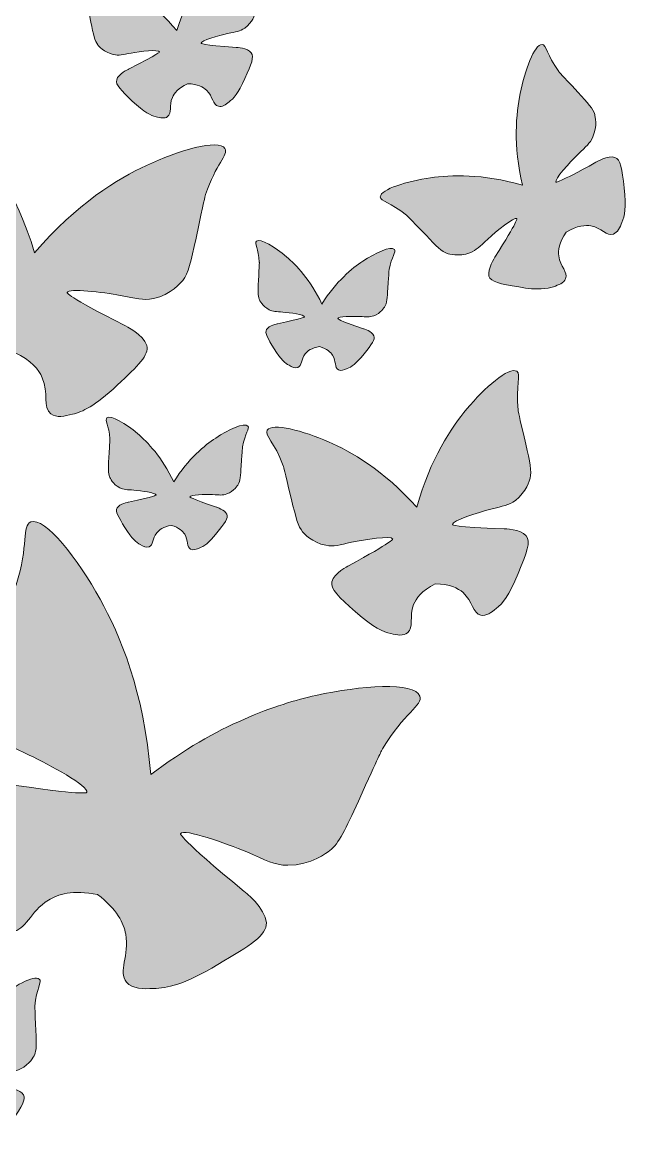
# Model space of a CAD drawing. Header units: inches. Extents: x 194 to 385, y 35 to 223.
# Drawn here: x 337.5 to 385.4, y 43.4 to 132.7 of the extents above; entities that cross this region are included whole.
import ezdxf

# ---------------------------------------------------------------- set-up
doc = ezdxf.new("R2010")
doc.units = ezdxf.units.IN
doc.header["$MEASUREMENT"] = 0
doc.layers.add('Layer 1', color=7, linetype='Continuous')

# ---------------------------------------------------------------- blocks, each defined once
blk = doc.blocks.new('block 5')
at = {"layer": 'Layer 1', "true_color": 0xfcbc38}
h = blk.add_hatch(color=40, dxfattribs=at)
h.dxf.hatch_style = 2
edge = h.paths.add_edge_path()
edge.add_spline(control_points=[(353.766, 131.804), (354.449, 131.959), (354.737, 131.962), (355.119, 132.233), (355.736, 132.669), (355.935, 133.331), (355.961, 133.421), (356.066, 133.793), (355.974, 134.295), (355.783, 135.284), (355.456, 136.989), (355.45, 136.992), (355.437, 137.145), (355.32, 138.503), (355.688, 139.081), (355.428, 139.262), (355.016, 139.549), (353.635, 138.407), (352.642, 137.303), (351.765, 136.327), (350.548, 134.663), (349.731, 132.045), (347.98, 134.138), (346.227, 135.206), (345.047, 135.77), (343.707, 136.41), (341.994, 136.937), (341.723, 136.515), (341.553, 136.248), (342.114, 135.855), (342.525, 134.556), (342.571, 134.409), (342.567, 134.404), (342.917, 132.703), (343.12, 131.717), (343.226, 131.218), (343.466, 130.915), (343.524, 130.841), (343.961, 130.306), (344.698, 130.138), (345.154, 130.035), (345.421, 130.142), (346.112, 130.26), (346.831, 130.382), (348.296, 130.567), (348.36, 130.356), (348.36, 130.356), (348.401, 130.22), (345.902, 128.984), (345.902, 128.984), (345.09, 128.6), (344.965, 128.144), (344.855, 127.742), (345.305, 127.313), (346.205, 126.455), (347.159, 125.546), (347.669, 125.32), (348.086, 125.212), (348.418, 125.127), (348.758, 125.039), (348.998, 125.219), (349.366, 125.497), (349.097, 126.091), (349.379, 126.748), (349.52, 127.077), (349.831, 127.492), (350.589, 127.832), (351.389, 127.812), (351.831, 127.56), (352.091, 127.309), (352.606, 126.814), (352.582, 126.158), (353.028, 126.043), (353.318, 125.968), (353.599, 126.179), (353.873, 126.385), (354.217, 126.644), (354.602, 127.048), (355.135, 128.253), (355.639, 129.39), (355.891, 129.958), (355.635, 130.287), (355.345, 130.661), (354.448, 130.706), (354.448, 130.706), (351.666, 130.891), (351.652, 131.033), (351.652, 131.033), (351.631, 131.252), (353.055, 131.642), (353.766, 131.804)], knot_values=[0, 0, 0, 0, 1, 1, 1, 2, 2, 2, 3, 3, 3, 4, 4, 4, 5, 5, 5, 6, 6, 6, 7, 7, 7, 8, 8, 8, 9, 9, 9, 10, 10, 10, 11, 11, 11, 12, 12, 12, 13, 13, 13, 14, 14, 14, 15, 15, 15, 16, 16, 16, 17, 17, 17, 18, 18, 18, 19, 19, 19, 20, 20, 20, 21, 21, 21, 22, 22, 22, 23, 23, 23, 24, 24, 24, 25, 25, 25, 26, 26, 26, 27, 27, 27, 28, 28, 28, 29, 29, 29, 30, 30, 30, 30], degree=3, periodic=1)
h = blk.add_hatch(color=40, dxfattribs=at)
h.dxf.hatch_style = 2
edge = h.paths.add_edge_path()
edge.add_spline(control_points=[(385.208, 119.589), (385.035, 121.083), (384.949, 121.831), (384.475, 121.991), (383.937, 122.172), (382.961, 121.606), (382.961, 121.606), (379.905, 119.899), (379.802, 120.033), (379.802, 120.033), (379.644, 120.241), (380.908, 121.606), (381.559, 122.254), (382.186, 122.877), (382.487, 123.076), (382.724, 123.61), (383.106, 124.473), (382.906, 125.278), (382.877, 125.388), (382.758, 125.837), (382.349, 126.282), (381.535, 127.155), (380.132, 128.66), (380.124, 128.659), (380.016, 128.805), (379.05, 130.102), (379.081, 130.938), (378.694, 130.944), (378.081, 130.954), (377.329, 128.857), (376.963, 127.061), (376.641, 125.48), (376.388, 122.975), (377.138, 119.78), (373.975, 120.718), (371.45, 120.606), (369.847, 120.372), (368.034, 120.108), (365.897, 119.476), (365.872, 118.863), (365.857, 118.477), (366.693, 118.46), (367.934, 117.424), (368.073, 117.307), (368.072, 117.299), (369.496, 115.813), (370.322, 114.952), (370.743, 114.518), (371.184, 114.375), (371.293, 114.34), (372.086, 114.095), (372.969, 114.428), (373.515, 114.634), (373.731, 114.923), (374.389, 115.514), (375.072, 116.128), (376.507, 117.312), (376.706, 117.142), (376.706, 117.142), (376.834, 117.032), (374.957, 114.078), (374.957, 114.078), (374.337, 113.135), (374.488, 112.588), (374.62, 112.106), (375.362, 111.978), (376.845, 111.721), (378.417, 111.45), (379.096, 111.568), (379.604, 111.743), (380.007, 111.882), (380.422, 112.025), (380.563, 112.371), (380.78, 112.903), (380.122, 113.321), (380.019, 114.179), (379.967, 114.614), (380.048, 115.233), (380.619, 116.061), (381.512, 116.601), (382.148, 116.637), (382.574, 116.559), (383.424, 116.402), (383.806, 115.726), (384.349, 115.913), (384.703, 116.035), (384.869, 116.441), (385.031, 116.836), (385.234, 117.333), (385.39, 118.004), (385.208, 119.589)], knot_values=[0, 0, 0, 0, 1, 1, 1, 2, 2, 2, 3, 3, 3, 4, 4, 4, 5, 5, 5, 6, 6, 6, 7, 7, 7, 8, 8, 8, 9, 9, 9, 10, 10, 10, 11, 11, 11, 12, 12, 12, 13, 13, 13, 14, 14, 14, 15, 15, 15, 16, 16, 16, 17, 17, 17, 18, 18, 18, 19, 19, 19, 20, 20, 20, 21, 21, 21, 22, 22, 22, 23, 23, 23, 24, 24, 24, 25, 25, 25, 26, 26, 26, 27, 27, 27, 28, 28, 28, 29, 29, 29, 30, 30, 30, 30], degree=3, periodic=1)
h = blk.add_hatch(color=40, dxfattribs=at)
h.dxf.hatch_style = 2
edge = h.paths.add_edge_path()
edge.add_spline(control_points=[(336.86, 106.53), (338.223, 105.91), (338.801, 105.153), (339.067, 104.53), (339.592, 103.301), (339.072, 102.189), (339.756, 101.664), (340.202, 101.322), (340.841, 101.481), (341.463, 101.636), (342.246, 101.831), (343.203, 102.247), (345.003, 103.933), (346.701, 105.525), (347.55, 106.32), (347.35, 107.075), (347.124, 107.93), (345.61, 108.663), (345.61, 108.663), (340.951, 111.015), (341.031, 111.269), (341.031, 111.269), (341.154, 111.663), (343.893, 111.295), (345.237, 111.053), (346.528, 110.822), (347.026, 110.618), (347.882, 110.804), (349.265, 111.106), (350.09, 112.1), (350.201, 112.239), (350.655, 112.801), (350.861, 113.734), (351.256, 115.577), (351.937, 118.756), (351.93, 118.765), (352.019, 119.038), (352.809, 121.464), (353.865, 122.192), (353.55, 122.693), (353.05, 123.488), (349.836, 122.529), (347.317, 121.352), (345.092, 120.312), (341.78, 118.332), (338.459, 114.417), (336.971, 119.304), (334.73, 122.426), (333.108, 124.26), (331.265, 126.342), (328.699, 128.501), (327.923, 127.97), (327.435, 127.636), (328.114, 126.549), (327.873, 124.008), (327.847, 123.723), (327.836, 123.717), (327.196, 120.53), (326.825, 118.682), (326.643, 117.743), (326.835, 117.047), (326.882, 116.876), (327.243, 115.635), (328.392, 114.808), (329.103, 114.297), (329.641, 114.285), (330.918, 113.984), (332.246, 113.671), (334.906, 112.918), (334.862, 112.508), (334.862, 112.508), (334.834, 112.243), (329.624, 111.939), (329.624, 111.939), (327.943, 111.869), (327.395, 111.175), (326.912, 110.563), (327.374, 109.495), (328.298, 107.359), (329.278, 105.095), (329.991, 104.333), (330.632, 103.843), (331.141, 103.453), (331.664, 103.053), (332.209, 103.189), (333.046, 103.399), (333.016, 104.62), (333.982, 105.544), (334.466, 106.008), (335.306, 106.497), (336.86, 106.53)], knot_values=[0, 0, 0, 0, 1, 1, 1, 2, 2, 2, 3, 3, 3, 4, 4, 4, 5, 5, 5, 6, 6, 6, 7, 7, 7, 8, 8, 8, 9, 9, 9, 10, 10, 10, 11, 11, 11, 12, 12, 12, 13, 13, 13, 14, 14, 14, 15, 15, 15, 16, 16, 16, 17, 17, 17, 18, 18, 18, 19, 19, 19, 20, 20, 20, 21, 21, 21, 22, 22, 22, 23, 23, 23, 24, 24, 24, 25, 25, 25, 26, 26, 26, 27, 27, 27, 28, 28, 28, 29, 29, 29, 30, 30, 30, 30], degree=3, periodic=1)
h = blk.add_hatch(color=40, dxfattribs=at)
h.dxf.hatch_style = 2
edge = h.paths.add_edge_path()
edge.add_spline(control_points=[(364.246, 109.379), (364.794, 109.36), (365.013, 109.306), (365.356, 109.435), (365.91, 109.643), (366.192, 110.105), (366.229, 110.169), (366.383, 110.429), (366.413, 110.828), (366.465, 111.614), (366.555, 112.971), (366.552, 112.975), (366.572, 113.093), (366.753, 114.146), (367.146, 114.511), (366.986, 114.699), (366.73, 114.998), (365.458, 114.407), (364.486, 113.768), (363.627, 113.203), (362.375, 112.184), (361.237, 110.362), (360.326, 112.296), (359.21, 113.453), (358.427, 114.115), (357.539, 114.866), (356.347, 115.605), (356.057, 115.338), (355.875, 115.17), (356.222, 114.761), (356.276, 113.695), (356.282, 113.575), (356.278, 113.572), (356.205, 112.214), (356.163, 111.426), (356.144, 111.027), (356.265, 110.75), (356.295, 110.682), (356.52, 110.19), (357.045, 109.917), (357.37, 109.748), (357.594, 109.776), (358.141, 109.728), (358.71, 109.679), (359.856, 109.527), (359.862, 109.355), (359.862, 109.355), (359.867, 109.244), (357.728, 108.804), (357.728, 108.804), (357.037, 108.673), (356.852, 108.353), (356.688, 108.07), (356.944, 107.656), (357.456, 106.828), (357.998, 105.949), (358.339, 105.677), (358.634, 105.512), (358.868, 105.382), (359.109, 105.248), (359.326, 105.337), (359.66, 105.474), (359.574, 105.978), (359.918, 106.419), (360.09, 106.64), (360.409, 106.893), (361.05, 107), (361.652, 106.826), (361.937, 106.547), (362.085, 106.306), (362.376, 105.828), (362.228, 105.337), (362.543, 105.161), (362.748, 105.046), (363.003, 105.15), (363.251, 105.252), (363.563, 105.38), (363.935, 105.61), (364.578, 106.417), (365.185, 107.178), (365.489, 107.558), (365.361, 107.859), (365.215, 108.199), (364.544, 108.411), (364.544, 108.411), (362.474, 109.104), (362.491, 109.214), (362.491, 109.214), (362.518, 109.384), (363.675, 109.397), (364.246, 109.379)], knot_values=[0, 0, 0, 0, 1, 1, 1, 2, 2, 2, 3, 3, 3, 4, 4, 4, 5, 5, 5, 6, 6, 6, 7, 7, 7, 8, 8, 8, 9, 9, 9, 10, 10, 10, 11, 11, 11, 12, 12, 12, 13, 13, 13, 14, 14, 14, 15, 15, 15, 16, 16, 16, 17, 17, 17, 18, 18, 18, 19, 19, 19, 20, 20, 20, 21, 21, 21, 22, 22, 22, 23, 23, 23, 24, 24, 24, 25, 25, 25, 26, 26, 26, 27, 27, 27, 28, 28, 28, 29, 29, 29, 30, 30, 30, 30], degree=3, periodic=1)
h = blk.add_hatch(color=40, dxfattribs=at)
h.dxf.hatch_style = 2
edge = h.paths.add_edge_path()
edge.add_spline(control_points=[(376.805, 101.958), (376.567, 103.926), (377.073, 104.785), (376.687, 105.035), (376.074, 105.431), (374.124, 103.703), (372.734, 102.049), (371.507, 100.587), (369.821, 98.108), (368.763, 94.262), (366.115, 97.218), (363.513, 98.684), (361.77, 99.445), (359.79, 100.309), (357.275, 100.991), (356.902, 100.363), (356.667, 99.967), (357.502, 99.423), (358.164, 97.554), (358.238, 97.345), (358.233, 97.337), (358.825, 94.882), (359.169, 93.458), (359.348, 92.737), (359.712, 92.309), (359.801, 92.204), (360.461, 91.448), (361.541, 91.242), (362.21, 91.114), (362.593, 91.282), (363.591, 91.488), (364.63, 91.702), (366.75, 92.042), (366.854, 91.739), (366.854, 91.739), (366.92, 91.543), (363.349, 89.624), (363.349, 89.624), (362.188, 89.024), (362.029, 88.355), (361.889, 87.765), (362.564, 87.164), (363.914, 85.962), (365.346, 84.688), (366.098, 84.384), (366.71, 84.248), (367.197, 84.141), (367.696, 84.03), (368.035, 84.304), (368.557, 84.726), (368.136, 85.577), (368.514, 86.544), (368.703, 87.03), (369.135, 87.649), (370.219, 88.181), (371.382, 88.19), (372.038, 87.846), (372.429, 87.495), (373.201, 86.8), (373.199, 85.846), (373.853, 85.701), (374.279, 85.606), (374.677, 85.927), (375.065, 86.24), (375.552, 86.633), (376.091, 87.24), (376.807, 89.018), (377.482, 90.695), (377.82, 91.534), (377.432, 92), (376.993, 92.528), (375.686, 92.549), (375.686, 92.549), (371.633, 92.681), (371.606, 92.886), (371.606, 92.886), (371.564, 93.203), (373.615, 93.841), (374.64, 94.111), (375.626, 94.371), (376.044, 94.39), (376.586, 94.802), (377.461, 95.467), (377.717, 96.438), (377.75, 96.572), (377.886, 97.117), (377.726, 97.842), (377.4, 99.27), (376.84, 101.732), (376.831, 101.737), (376.805, 101.958)], knot_values=[0, 0, 0, 0, 1, 1, 1, 2, 2, 2, 3, 3, 3, 4, 4, 4, 5, 5, 5, 6, 6, 6, 7, 7, 7, 8, 8, 8, 9, 9, 9, 10, 10, 10, 11, 11, 11, 12, 12, 12, 13, 13, 13, 14, 14, 14, 15, 15, 15, 16, 16, 16, 17, 17, 17, 18, 18, 18, 19, 19, 19, 20, 20, 20, 21, 21, 21, 22, 22, 22, 23, 23, 23, 24, 24, 24, 25, 25, 25, 26, 26, 26, 27, 27, 27, 28, 28, 28, 29, 29, 29, 30, 30, 30, 30], degree=3, periodic=1)
h = blk.add_hatch(color=40, dxfattribs=at)
h.dxf.hatch_style = 2
edge = h.paths.add_edge_path()
edge.add_spline(control_points=[(352.569, 95.258), (353.131, 95.239), (353.354, 95.183), (353.705, 95.315), (354.272, 95.528), (354.56, 96), (354.599, 96.066), (354.756, 96.332), (354.786, 96.74), (354.84, 97.545), (354.932, 98.933), (354.928, 98.937), (354.949, 99.058), (355.134, 100.134), (355.537, 100.507), (355.372, 100.7), (355.111, 101.006), (353.809, 100.401), (352.815, 99.747), (351.937, 99.169), (350.656, 98.127), (349.491, 96.264), (348.56, 98.242), (347.418, 99.426), (346.618, 100.102), (345.709, 100.871), (344.489, 101.627), (344.193, 101.354), (344.007, 101.182), (344.362, 100.764), (344.416, 99.673), (344.422, 99.55), (344.419, 99.547), (344.344, 98.158), (344.301, 97.352), (344.282, 96.944), (344.406, 96.661), (344.437, 96.591), (344.666, 96.088), (345.203, 95.809), (345.536, 95.636), (345.765, 95.664), (346.324, 95.615), (346.906, 95.564), (348.079, 95.41), (348.086, 95.233), (348.086, 95.233), (348.09, 95.119), (345.902, 94.669), (345.902, 94.669), (345.195, 94.536), (345.006, 94.208), (344.838, 93.919), (345.1, 93.495), (345.623, 92.648), (346.178, 91.75), (346.527, 91.471), (346.829, 91.303), (347.068, 91.169), (347.314, 91.032), (347.537, 91.123), (347.878, 91.263), (347.791, 91.779), (348.142, 92.23), (348.319, 92.456), (348.645, 92.715), (349.3, 92.825), (349.916, 92.646), (350.208, 92.361), (350.359, 92.114), (350.657, 91.626), (350.505, 91.123), (350.827, 90.943), (351.037, 90.825), (351.298, 90.932), (351.552, 91.036), (351.871, 91.167), (352.251, 91.402), (352.91, 92.228), (353.531, 93.006), (353.841, 93.396), (353.71, 93.703), (353.561, 94.051), (352.875, 94.268), (352.875, 94.268), (350.757, 94.977), (350.775, 95.089), (350.775, 95.089), (350.802, 95.264), (351.985, 95.277), (352.569, 95.258)], knot_values=[0, 0, 0, 0, 1, 1, 1, 2, 2, 2, 3, 3, 3, 4, 4, 4, 5, 5, 5, 6, 6, 6, 7, 7, 7, 8, 8, 8, 9, 9, 9, 10, 10, 10, 11, 11, 11, 12, 12, 12, 13, 13, 13, 14, 14, 14, 15, 15, 15, 16, 16, 16, 17, 17, 17, 18, 18, 18, 19, 19, 19, 20, 20, 20, 21, 21, 21, 22, 22, 22, 23, 23, 23, 24, 24, 24, 25, 25, 25, 26, 26, 26, 27, 27, 27, 28, 28, 28, 29, 29, 29, 30, 30, 30, 30], degree=3, periodic=1)
h = blk.add_hatch(color=40, dxfattribs=at)
h.dxf.hatch_style = 2
edge = h.paths.add_edge_path()
edge.add_spline(control_points=[(360.769, 79.344), (357.673, 78.652), (352.945, 77.078), (347.667, 73.065), (347.15, 79.642), (345.193, 84.204), (343.659, 86.968), (341.916, 90.107), (339.281, 93.545), (338.154, 93.092), (337.445, 92.807), (337.999, 91.246), (336.988, 88.109), (336.874, 87.756), (336.859, 87.752), (335.165, 83.911), (334.182, 81.684), (333.691, 80.551), (333.74, 79.619), (333.751, 79.39), (333.861, 77.725), (335.079, 76.363), (335.833, 75.519), (336.509, 75.355), (338.035, 74.619), (339.623, 73.854), (342.768, 72.164), (342.598, 71.659), (342.598, 71.659), (342.489, 71.333), (335.834, 72.401), (335.834, 72.401), (333.695, 72.781), (332.811, 72.058), (332.03, 71.42), (332.316, 69.945), (332.887, 66.995), (333.492, 63.866), (334.179, 62.707), (334.85, 61.91), (335.384, 61.277), (335.932, 60.626), (336.657, 60.646), (337.771, 60.677), (338.074, 62.225), (339.549, 63.123), (340.288, 63.573), (341.484, 63.956), (343.453, 63.564), (344.999, 62.402), (345.518, 61.287), (345.679, 60.428), (345.999, 58.731), (345.034, 57.473), (345.75, 56.621), (346.217, 56.066), (347.067, 56.088), (347.895, 56.11), (348.936, 56.138), (350.259, 56.395), (352.999, 58.022), (355.584, 59.555), (356.876, 60.323), (356.834, 61.329), (356.786, 62.471), (355.082, 63.817), (355.082, 63.817), (349.862, 68.08), (350.032, 68.379), (350.033, 68.379), (350.297, 68.841), (353.65, 67.614), (355.277, 66.936), (356.841, 66.284), (357.412, 65.888), (358.543, 65.885), (360.371, 65.88), (361.689, 66.905), (361.867, 67.048), (362.596, 67.631), (363.117, 68.75), (364.128, 70.964), (365.872, 74.783), (365.866, 74.797), (366.054, 75.117), (367.726, 77.956), (369.26, 78.579), (369.003, 79.299), (368.593, 80.442), (364.273, 80.127), (360.769, 79.344)], knot_values=[0, 0, 0, 0, 1, 1, 1, 2, 2, 2, 3, 3, 3, 4, 4, 4, 5, 5, 5, 6, 6, 6, 7, 7, 7, 8, 8, 8, 9, 9, 9, 10, 10, 10, 11, 11, 11, 12, 12, 12, 13, 13, 13, 14, 14, 14, 15, 15, 15, 16, 16, 16, 17, 17, 17, 18, 18, 18, 19, 19, 19, 20, 20, 20, 21, 21, 21, 22, 22, 22, 23, 23, 23, 24, 24, 24, 25, 25, 25, 26, 26, 26, 27, 27, 27, 28, 28, 28, 29, 29, 29, 30, 30, 30, 30], degree=3, periodic=1)
h = blk.add_hatch(color=40, dxfattribs=at)
h.dxf.hatch_style = 2
edge = h.paths.add_edge_path()
edge.add_spline(control_points=[(338.826, 56.868), (338.427, 57.221), (336.744, 56.262), (335.487, 55.284), (334.376, 54.419), (332.786, 52.903), (331.471, 50.356), (329.918, 52.749), (328.195, 54.098), (327.01, 54.847), (325.664, 55.699), (323.896, 56.49), (323.533, 56.099), (323.305, 55.853), (323.847, 55.369), (324.079, 53.983), (324.105, 53.827), (324.1, 53.822), (324.199, 52.037), (324.257, 51.001), (324.29, 50.476), (324.5, 50.132), (324.551, 50.048), (324.936, 49.438), (325.707, 49.158), (326.184, 48.985), (326.491, 49.054), (327.258, 49.072), (328.057, 49.091), (329.674, 49.061), (329.708, 48.837), (329.708, 48.837), (329.73, 48.692), (326.821, 47.803), (326.821, 47.803), (325.879, 47.531), (325.668, 47.085), (325.483, 46.692), (325.9, 46.188), (326.733, 45.18), (327.617, 44.112), (328.132, 43.806), (328.566, 43.634), (328.911, 43.498), (329.266, 43.358), (329.555, 43.507), (329.999, 43.735), (329.805, 44.381), (330.219, 45.008), (330.426, 45.322), (330.831, 45.7), (331.707, 45.934), (332.57, 45.794), (333.008, 45.472), (333.248, 45.178), (333.724, 44.597), (333.591, 43.933), (334.055, 43.748), (334.357, 43.629), (334.696, 43.803), (335.026, 43.972), (335.442, 44.185), (335.924, 44.54), (336.7, 45.689), (337.432, 46.773), (337.798, 47.315), (337.576, 47.689), (337.323, 48.113), (336.358, 48.291), (336.358, 48.291), (333.377, 48.893), (333.385, 49.039), (333.385, 49.039), (333.397, 49.266), (335.004, 49.452), (335.8, 49.512), (336.566, 49.569), (336.878, 49.53), (337.336, 49.748), (338.076, 50.102), (338.4, 50.747), (338.443, 50.836), (338.619, 51.199), (338.6, 51.724), (338.557, 52.76), (338.482, 54.547), (338.477, 54.551), (338.488, 54.709), (338.584, 56.111), (339.077, 56.645), (338.826, 56.868)], knot_values=[0, 0, 0, 0, 1, 1, 1, 2, 2, 2, 3, 3, 3, 4, 4, 4, 5, 5, 5, 6, 6, 6, 7, 7, 7, 8, 8, 8, 9, 9, 9, 10, 10, 10, 11, 11, 11, 12, 12, 12, 13, 13, 13, 14, 14, 14, 15, 15, 15, 16, 16, 16, 17, 17, 17, 18, 18, 18, 19, 19, 19, 20, 20, 20, 21, 21, 21, 22, 22, 22, 23, 23, 23, 24, 24, 24, 25, 25, 25, 26, 26, 26, 27, 27, 27, 28, 28, 28, 29, 29, 29, 30, 30, 30, 30], degree=3, periodic=1)
at = {"layer": 'Layer 1', "lineweight": 0}
for points in [[(353.766, 131.804), (354.449, 131.959), (354.737, 131.962), (355.119, 132.233), (355.736, 132.669), (355.935, 133.331), (355.961, 133.421), (356.066, 133.793), (355.974, 134.295), (355.783, 135.284), (355.456, 136.989), (355.45, 136.992), (355.437, 137.145), (355.32, 138.503), (355.688, 139.081), (355.428, 139.262), (355.016, 139.549), (353.635, 138.407), (352.642, 137.303), (351.765, 136.327), (350.548, 134.663), (349.731, 132.045), (347.98, 134.138), (346.227, 135.206), (345.047, 135.77), (343.707, 136.41), (341.994, 136.937), (341.723, 136.515), (341.553, 136.248), (342.114, 135.855), (342.525, 134.556), (342.571, 134.409), (342.567, 134.404), (342.917, 132.703), (343.12, 131.717), (343.226, 131.218), (343.466, 130.915), (343.524, 130.841), (343.961, 130.306), (344.698, 130.138), (345.154, 130.035), (345.421, 130.142), (346.112, 130.26), (346.831, 130.382), (348.296, 130.567), (348.36, 130.356), (348.36, 130.356), (348.401, 130.22), (345.902, 128.984), (345.902, 128.984), (345.09, 128.6), (344.965, 128.144), (344.855, 127.742), (345.305, 127.313), (346.205, 126.455), (347.159, 125.546), (347.669, 125.32), (348.086, 125.212), (348.418, 125.127), (348.758, 125.039), (348.998, 125.219), (349.366, 125.497), (349.097, 126.091), (349.379, 126.748), (349.52, 127.077), (349.831, 127.492), (350.589, 127.832), (351.389, 127.812), (351.831, 127.56), (352.091, 127.309), (352.606, 126.814), (352.582, 126.158), (353.028, 126.043), (353.318, 125.968), (353.599, 126.179), (353.873, 126.385), (354.217, 126.644), (354.602, 127.048), (355.135, 128.253), (355.639, 129.39), (355.891, 129.958), (355.635, 130.287), (355.345, 130.661), (354.448, 130.706), (354.448, 130.706), (351.666, 130.891), (351.652, 131.033), (351.652, 131.033), (351.631, 131.252), (353.055, 131.642), (353.766, 131.804)], [(385.208, 119.589), (385.035, 121.083), (384.949, 121.831), (384.475, 121.991), (383.937, 122.172), (382.961, 121.606), (382.961, 121.606), (379.905, 119.899), (379.802, 120.033), (379.802, 120.033), (379.644, 120.241), (380.908, 121.606), (381.559, 122.254), (382.186, 122.877), (382.487, 123.076), (382.724, 123.61), (383.106, 124.473), (382.906, 125.278), (382.877, 125.388), (382.758, 125.837), (382.349, 126.282), (381.535, 127.155), (380.132, 128.66), (380.124, 128.659), (380.016, 128.805), (379.05, 130.102), (379.081, 130.938), (378.694, 130.944), (378.081, 130.954), (377.329, 128.857), (376.963, 127.061), (376.641, 125.48), (376.388, 122.975), (377.138, 119.78), (373.975, 120.718), (371.45, 120.606), (369.847, 120.372), (368.034, 120.108), (365.897, 119.476), (365.872, 118.863), (365.857, 118.477), (366.693, 118.46), (367.934, 117.424), (368.073, 117.307), (368.072, 117.299), (369.496, 115.813), (370.322, 114.952), (370.743, 114.518), (371.184, 114.375), (371.293, 114.34), (372.086, 114.095), (372.969, 114.428), (373.515, 114.634), (373.731, 114.923), (374.389, 115.514), (375.072, 116.128), (376.507, 117.312), (376.706, 117.142), (376.706, 117.142), (376.834, 117.032), (374.957, 114.078), (374.957, 114.078), (374.337, 113.135), (374.488, 112.588), (374.62, 112.106), (375.362, 111.978), (376.845, 111.721), (378.417, 111.45), (379.096, 111.568), (379.604, 111.743), (380.007, 111.882), (380.422, 112.025), (380.563, 112.371), (380.78, 112.903), (380.122, 113.321), (380.019, 114.179), (379.967, 114.614), (380.048, 115.233), (380.619, 116.061), (381.512, 116.601), (382.148, 116.637), (382.574, 116.559), (383.424, 116.402), (383.806, 115.726), (384.349, 115.913), (384.703, 116.035), (384.869, 116.441), (385.031, 116.836), (385.234, 117.333), (385.39, 118.004), (385.208, 119.589)], [(336.86, 106.53), (338.223, 105.91), (338.801, 105.153), (339.067, 104.53), (339.592, 103.301), (339.072, 102.189), (339.756, 101.664), (340.202, 101.322), (340.841, 101.481), (341.463, 101.636), (342.246, 101.831), (343.203, 102.247), (345.003, 103.933), (346.701, 105.525), (347.55, 106.32), (347.35, 107.075), (347.124, 107.93), (345.61, 108.663), (345.61, 108.663), (340.951, 111.015), (341.031, 111.269), (341.031, 111.269), (341.154, 111.663), (343.893, 111.295), (345.237, 111.053), (346.528, 110.822), (347.026, 110.618), (347.882, 110.804), (349.265, 111.106), (350.09, 112.1), (350.201, 112.239), (350.655, 112.801), (350.861, 113.734), (351.256, 115.577), (351.937, 118.756), (351.93, 118.765), (352.019, 119.038), (352.809, 121.464), (353.865, 122.192), (353.55, 122.693), (353.05, 123.488), (349.836, 122.529), (347.317, 121.352), (345.092, 120.312), (341.78, 118.332), (338.459, 114.417), (336.971, 119.304), (334.73, 122.426), (333.108, 124.26), (331.265, 126.342), (328.699, 128.501), (327.923, 127.97), (327.435, 127.636), (328.114, 126.549), (327.873, 124.008), (327.847, 123.723), (327.836, 123.717), (327.196, 120.53), (326.825, 118.682), (326.643, 117.743), (326.835, 117.047), (326.882, 116.876), (327.243, 115.635), (328.392, 114.808), (329.103, 114.297), (329.641, 114.285), (330.918, 113.984), (332.246, 113.671), (334.906, 112.918), (334.862, 112.508), (334.862, 112.508), (334.834, 112.243), (329.624, 111.939), (329.624, 111.939), (327.943, 111.869), (327.395, 111.175), (326.912, 110.563), (327.374, 109.495), (328.298, 107.359), (329.278, 105.095), (329.991, 104.333), (330.632, 103.843), (331.141, 103.453), (331.664, 103.053), (332.209, 103.189), (333.046, 103.399), (333.016, 104.62), (333.982, 105.544), (334.466, 106.008), (335.306, 106.497), (336.86, 106.53)], [(364.246, 109.379), (364.794, 109.36), (365.013, 109.306), (365.356, 109.435), (365.91, 109.643), (366.192, 110.105), (366.229, 110.169), (366.383, 110.429), (366.413, 110.828), (366.465, 111.614), (366.555, 112.971), (366.552, 112.975), (366.572, 113.093), (366.753, 114.146), (367.146, 114.511), (366.986, 114.699), (366.73, 114.998), (365.458, 114.407), (364.486, 113.768), (363.627, 113.203), (362.375, 112.184), (361.237, 110.362), (360.326, 112.296), (359.21, 113.453), (358.427, 114.115), (357.539, 114.866), (356.347, 115.605), (356.057, 115.338), (355.875, 115.17), (356.222, 114.761), (356.276, 113.695), (356.282, 113.575), (356.278, 113.572), (356.205, 112.214), (356.163, 111.426), (356.144, 111.027), (356.265, 110.75), (356.295, 110.682), (356.52, 110.19), (357.045, 109.917), (357.37, 109.748), (357.594, 109.776), (358.141, 109.728), (358.71, 109.679), (359.856, 109.527), (359.862, 109.355), (359.862, 109.355), (359.867, 109.244), (357.728, 108.804), (357.728, 108.804), (357.037, 108.673), (356.852, 108.353), (356.688, 108.07), (356.944, 107.656), (357.456, 106.828), (357.998, 105.949), (358.339, 105.677), (358.634, 105.512), (358.868, 105.382), (359.109, 105.248), (359.326, 105.337), (359.66, 105.474), (359.574, 105.978), (359.918, 106.419), (360.09, 106.64), (360.409, 106.893), (361.05, 107), (361.652, 106.826), (361.937, 106.547), (362.085, 106.306), (362.376, 105.828), (362.228, 105.337), (362.543, 105.161), (362.748, 105.046), (363.003, 105.15), (363.251, 105.252), (363.563, 105.38), (363.935, 105.61), (364.578, 106.417), (365.185, 107.178), (365.489, 107.558), (365.361, 107.859), (365.215, 108.199), (364.544, 108.411), (364.544, 108.411), (362.474, 109.104), (362.491, 109.214), (362.491, 109.214), (362.518, 109.384), (363.675, 109.397), (364.246, 109.379)], [(376.805, 101.958), (376.567, 103.926), (377.073, 104.785), (376.687, 105.035), (376.074, 105.431), (374.124, 103.703), (372.734, 102.049), (371.507, 100.587), (369.821, 98.108), (368.763, 94.262), (366.115, 97.218), (363.513, 98.684), (361.77, 99.445), (359.79, 100.309), (357.275, 100.991), (356.902, 100.363), (356.667, 99.967), (357.502, 99.423), (358.164, 97.554), (358.238, 97.345), (358.233, 97.337), (358.825, 94.882), (359.169, 93.458), (359.348, 92.737), (359.712, 92.309), (359.801, 92.204), (360.461, 91.448), (361.541, 91.242), (362.21, 91.114), (362.593, 91.282), (363.591, 91.488), (364.63, 91.702), (366.75, 92.042), (366.854, 91.739), (366.854, 91.739), (366.92, 91.543), (363.349, 89.624), (363.349, 89.624), (362.188, 89.024), (362.029, 88.355), (361.889, 87.765), (362.564, 87.164), (363.914, 85.962), (365.346, 84.688), (366.098, 84.384), (366.71, 84.248), (367.197, 84.141), (367.696, 84.03), (368.035, 84.304), (368.557, 84.726), (368.136, 85.577), (368.514, 86.544), (368.703, 87.03), (369.135, 87.649), (370.219, 88.181), (371.382, 88.19), (372.038, 87.846), (372.429, 87.495), (373.201, 86.8), (373.199, 85.846), (373.853, 85.701), (374.279, 85.606), (374.677, 85.927), (375.065, 86.24), (375.552, 86.633), (376.091, 87.24), (376.807, 89.018), (377.482, 90.695), (377.82, 91.534), (377.432, 92), (376.993, 92.528), (375.686, 92.549), (375.686, 92.549), (371.633, 92.681), (371.606, 92.886), (371.606, 92.886), (371.564, 93.203), (373.615, 93.841), (374.64, 94.111), (375.626, 94.371), (376.044, 94.39), (376.586, 94.802), (377.461, 95.467), (377.717, 96.438), (377.75, 96.572), (377.886, 97.117), (377.726, 97.842), (377.4, 99.27), (376.84, 101.732), (376.831, 101.737), (376.805, 101.958)], [(352.569, 95.258), (353.131, 95.239), (353.354, 95.183), (353.705, 95.315), (354.272, 95.528), (354.56, 96), (354.599, 96.066), (354.756, 96.332), (354.786, 96.74), (354.84, 97.545), (354.932, 98.933), (354.928, 98.937), (354.949, 99.058), (355.134, 100.134), (355.537, 100.507), (355.372, 100.7), (355.111, 101.006), (353.809, 100.401), (352.815, 99.747), (351.937, 99.169), (350.656, 98.127), (349.491, 96.264), (348.56, 98.242), (347.418, 99.426), (346.618, 100.102), (345.709, 100.871), (344.489, 101.627), (344.193, 101.354), (344.007, 101.182), (344.362, 100.764), (344.416, 99.673), (344.422, 99.55), (344.419, 99.547), (344.344, 98.158), (344.301, 97.352), (344.282, 96.944), (344.406, 96.661), (344.437, 96.591), (344.666, 96.088), (345.203, 95.809), (345.536, 95.636), (345.765, 95.664), (346.324, 95.615), (346.906, 95.564), (348.079, 95.41), (348.086, 95.233), (348.086, 95.233), (348.09, 95.119), (345.902, 94.669), (345.902, 94.669), (345.195, 94.536), (345.006, 94.208), (344.838, 93.919), (345.1, 93.495), (345.623, 92.648), (346.178, 91.75), (346.527, 91.471), (346.829, 91.303), (347.068, 91.169), (347.314, 91.032), (347.537, 91.123), (347.878, 91.263), (347.791, 91.779), (348.142, 92.23), (348.319, 92.456), (348.645, 92.715), (349.3, 92.825), (349.916, 92.646), (350.208, 92.361), (350.359, 92.114), (350.657, 91.626), (350.505, 91.123), (350.827, 90.943), (351.037, 90.825), (351.298, 90.932), (351.552, 91.036), (351.871, 91.167), (352.251, 91.402), (352.91, 92.228), (353.531, 93.006), (353.841, 93.396), (353.71, 93.703), (353.561, 94.051), (352.875, 94.268), (352.875, 94.268), (350.757, 94.977), (350.775, 95.089), (350.775, 95.089), (350.802, 95.264), (351.985, 95.277), (352.569, 95.258)], [(360.769, 79.344), (357.673, 78.652), (352.945, 77.078), (347.667, 73.065), (347.15, 79.642), (345.193, 84.204), (343.659, 86.968), (341.916, 90.107), (339.281, 93.545), (338.154, 93.092), (337.445, 92.807), (337.999, 91.246), (336.988, 88.109), (336.874, 87.756), (336.859, 87.752), (335.165, 83.911), (334.182, 81.684), (333.691, 80.551), (333.74, 79.619), (333.751, 79.39), (333.861, 77.725), (335.079, 76.363), (335.833, 75.519), (336.509, 75.355), (338.035, 74.619), (339.623, 73.854), (342.768, 72.164), (342.598, 71.659), (342.598, 71.659), (342.489, 71.333), (335.834, 72.401), (335.834, 72.401), (333.695, 72.781), (332.811, 72.058), (332.03, 71.42), (332.316, 69.945), (332.887, 66.995), (333.492, 63.866), (334.179, 62.707), (334.85, 61.91), (335.384, 61.277), (335.932, 60.626), (336.657, 60.646), (337.771, 60.677), (338.074, 62.225), (339.549, 63.123), (340.288, 63.573), (341.484, 63.956), (343.453, 63.564), (344.999, 62.402), (345.518, 61.287), (345.679, 60.428), (345.999, 58.731), (345.034, 57.473), (345.75, 56.621), (346.217, 56.066), (347.067, 56.088), (347.895, 56.11), (348.936, 56.138), (350.259, 56.395), (352.999, 58.022), (355.584, 59.555), (356.876, 60.323), (356.834, 61.329), (356.786, 62.471), (355.082, 63.817), (355.082, 63.817), (349.862, 68.08), (350.032, 68.379), (350.033, 68.379), (350.297, 68.841), (353.65, 67.614), (355.277, 66.936), (356.841, 66.284), (357.412, 65.888), (358.543, 65.885), (360.371, 65.88), (361.689, 66.905), (361.867, 67.048), (362.596, 67.631), (363.117, 68.75), (364.128, 70.964), (365.872, 74.783), (365.866, 74.797), (366.054, 75.117), (367.726, 77.956), (369.26, 78.579), (369.003, 79.299), (368.593, 80.442), (364.273, 80.127), (360.769, 79.344)], [(338.826, 56.868), (338.427, 57.221), (336.744, 56.262), (335.487, 55.284), (334.376, 54.419), (332.786, 52.903), (331.471, 50.356), (329.918, 52.749), (328.195, 54.098), (327.01, 54.847), (325.664, 55.699), (323.896, 56.49), (323.533, 56.099), (323.305, 55.853), (323.847, 55.369), (324.079, 53.983), (324.105, 53.827), (324.1, 53.822), (324.199, 52.037), (324.257, 51.001), (324.29, 50.476), (324.5, 50.132), (324.551, 50.048), (324.936, 49.438), (325.707, 49.158), (326.184, 48.985), (326.491, 49.054), (327.258, 49.072), (328.057, 49.091), (329.674, 49.061), (329.708, 48.837), (329.708, 48.837), (329.73, 48.692), (326.821, 47.803), (326.821, 47.803), (325.879, 47.531), (325.668, 47.085), (325.483, 46.692), (325.9, 46.188), (326.733, 45.18), (327.617, 44.112), (328.132, 43.806), (328.566, 43.634), (328.911, 43.498), (329.266, 43.358), (329.555, 43.507), (329.999, 43.735), (329.805, 44.381), (330.219, 45.008), (330.426, 45.322), (330.831, 45.7), (331.707, 45.934), (332.57, 45.794), (333.008, 45.472), (333.248, 45.178), (333.724, 44.597), (333.591, 43.933), (334.055, 43.748), (334.357, 43.629), (334.696, 43.803), (335.026, 43.972), (335.442, 44.185), (335.924, 44.54), (336.7, 45.689), (337.432, 46.773), (337.798, 47.315), (337.576, 47.689), (337.323, 48.113), (336.358, 48.291), (336.358, 48.291), (333.377, 48.893), (333.385, 49.039), (333.385, 49.039), (333.397, 49.266), (335.004, 49.452), (335.8, 49.512), (336.566, 49.569), (336.878, 49.53), (337.336, 49.748), (338.076, 50.102), (338.4, 50.747), (338.443, 50.836), (338.619, 51.199), (338.6, 51.724), (338.557, 52.76), (338.482, 54.547), (338.477, 54.551), (338.488, 54.709), (338.584, 56.111), (339.077, 56.645), (338.826, 56.868)]]:
    blk.add_open_spline(points, degree=3, knots=[0, 0, 0, 0, 1, 1, 1, 2, 2, 2, 3, 3, 3, 4, 4, 4, 5, 5, 5, 6, 6, 6, 7, 7, 7, 8, 8, 8, 9, 9, 9, 10, 10, 10, 11, 11, 11, 12, 12, 12, 13, 13, 13, 14, 14, 14, 15, 15, 15, 16, 16, 16, 17, 17, 17, 18, 18, 18, 19, 19, 19, 20, 20, 20, 21, 21, 21, 22, 22, 22, 23, 23, 23, 24, 24, 24, 25, 25, 25, 26, 26, 26, 27, 27, 27, 28, 28, 28, 29, 29, 29, 30, 30, 30, 30], dxfattribs=at)
blk = doc.blocks.new('block 2')
at = {"layer": 'Layer 1'}
blk.add_blockref('block 5', (0, 0), dxfattribs=at)

msp = doc.modelspace()

# ---------------------------------------------------------------- block references
at = {"layer": 'Layer 1'}
msp.add_blockref('block 2', (0, 0), dxfattribs=at)

doc.saveas('drawing.dxf')
